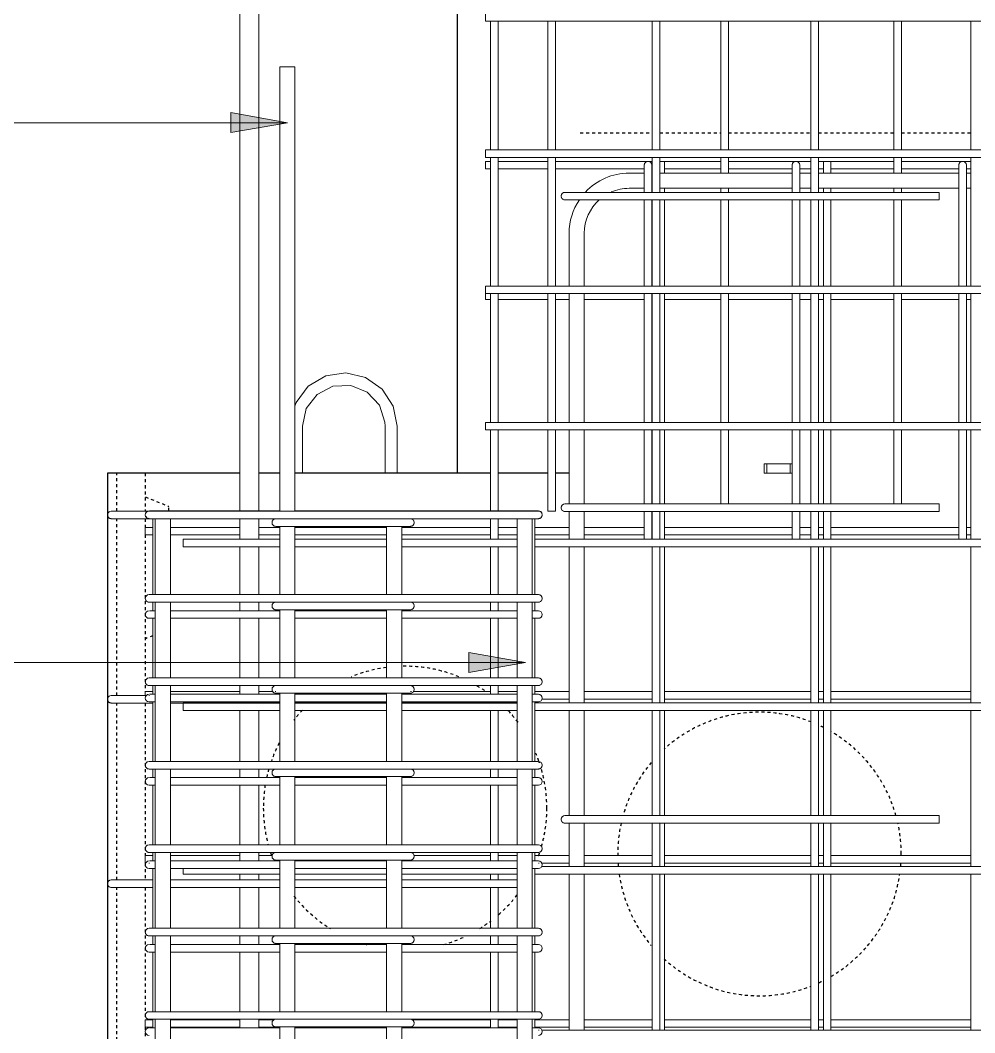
# Model space of a CAD drawing. Header units: millimetres. Extents: x -1228 to 17985, y -2296 to 18684.
# Drawn here: x 996 to 2006, y 2448 to 3519 of the extents above; entities that cross this region are included whole.
import ezdxf

# ---------------------------------------------------------------- set-up
doc = ezdxf.new("R2010")
doc.units = ezdxf.units.MM
doc.linetypes.add('Dash', pattern=[6.36, 3.18, -3.18])
for name, color, linetype, lineweight in [('A-GENM', 13, 'Continuous', 18), ('A-WALL', 113, 'Continuous', 25), ('A-WALL-HDLN', 110, 'Dash', 25), ('S-RBAR', 171, 'Continuous', 18), ('S-RBAR-IDEN', 171, 'Continuous', 9)]:
    doc.layers.add(name, color=color, linetype=linetype, lineweight=lineweight)

# ---------------------------------------------------------------- blocks, each defined once
blk = doc.blocks.new('RR spread anchor face based - RR-SA-2_5-150-1726819-Elevation Front Copy 1')
at = {"layer": 'A-GENM'}
for p, q in [((1783.8, 3050), (1786.3, 3050)), ((1783.8, 3040), (1783.8, 3050)), ((1786.3, 3050), (1811.3, 3050)), ((1786.3, 3050), (1786.3, 3040)), ((1811.3, 3050), (1813.2, 3050)), ((1811.3, 3050), (1811.3, 3040)), ((1786.3, 3040), (1783.8, 3040)), ((1811.3, 3040), (1786.3, 3040)), ((1813.2, 3040), (1811.3, 3040))]:
    blk.add_line(p, q, dxfattribs=at)
blk = doc.blocks.new('12_7Ø_ Lifting Insert_COLUMN - 12_9Ø Lifting insert-1653057-Elevation Front Copy 1')
at = {"layer": 'A-GENM'}
for p, q in [((1295.2, 3040), (1295.2, 3090)), ((1382.5, 3090), (1382.5, 3040)), ((1395.2, 3040), (1395.2, 3090))]:
    blk.add_line(p, q, dxfattribs=at)
at = {"layer": 'A-GENM', "flags": 128}
for points in [[(1395.2, 3090), (1391.1, 3111.1), (1379.4, 3129.1), (1361.9, 3141.4), (1341, 3146.3), (1319.8, 3143), (1301.3, 3132.1), (1288.3, 3115), (1287.2, 3111.1)], [(1295.2, 3090), (1299.2, 3108.4), (1310.7, 3123.4), (1327.4, 3132.1), (1346.2, 3133), (1363.6, 3125.9), (1376.5, 3112.1), (1382.3, 3094.2), (1382.5, 3090)]]:
    blk.add_lwpolyline(points, dxfattribs=at)

msp = doc.modelspace()

# ---------------------------------------------------------------- hatches: boundary and pattern name
at = {"layer": 'S-RBAR-IDEN'}
for points in [[(1279.2, 3410.9), (1219.2, 3421.5), (1219.2, 3400.4)], [(1531.1, 2840), (1471.1, 2850.5), (1471.1, 2829.4)]]:
    msp.add_hatch(color=256, dxfattribs=at).paths.add_polyline_path(points)

# ---------------------------------------------------------------- linework, layer by layer
at = {"layer": 'A-WALL'}
for p, q in [((1458.8, 3560), (1458.8, 3040)), ((1228.8, 3040), (1088.8, 3040)), ((1088.8, 3040), (1088.8, -1395)), ((1271.2, 3040), (1248.8, 3040)), ((1494.1, 3040), (1287.2, 3040)), ((1554.8, 3040), (1502.1, 3040)), ((1577.3, 3040), (1562.8, 3040))]:
    msp.add_line(p, q, dxfattribs=at)
at = {"layer": 'A-WALL-HDLN'}
for p, q in [((1588.8, 3400), (1665.1, 3400)), ((1673.1, 3400), (1737.8, 3400)), ((1745.8, 3400), (1833, 3400)), ((1841, 3400), (1920.8, 3400)), ((1928.8, 3400), (2002.4, 3400)), ((1098.8, 3000), (1098.8, 3040)), ((1128.8, 3040), (1128.8, 3000)), ((1128.9, 3015), (1153.8, 3005)), ((1153.8, 3000.3), (1153.8, 3005)), ((1098.8, 2805), (1098.8, 2992)), ((1128.8, 2992), (1128.8, 2982.8)), ((1128.8, 2974.8), (1128.8, 2809.2)), ((1136.8, 2868.2), (1128.9, 2865)), ((1098.8, 2609.9), (1098.8, 2797)), ((1128.8, 2797), (1128.8, 2635.6)), ((1128.8, 2627.6), (1128.8, 2609.9)), ((1098.8, 2414.9), (1098.8, 2601.9)), ((1128.8, 2601.9), (1128.8, 2462)), ((1128.8, 2454), (1128.8, 2414.9))]:
    msp.add_line(p, q, dxfattribs=at)
for centre, start, end in [((1403.7, 2685.9), 97.5495, 112.2648), ((1403.7, 2685.9), 67.7352, 91.3676), ((1403.7, 2685.9), 55.8825, 59.8285), ((1403.7, 2685.9), 136.3236, 141.6219), ((1403.7, 2685.9), 37.2053, 43.6764), ((1778.7, 2637.3), 68.6053, 132.3325), ((1778.7, 2637.3), 63.0769, 65.2883), ((1778.7, 2637.3), 15.7219, 59.7204), ((1403.7, 2685.9), 152.6884, 160.6222), ((1403.7, 2685.9), 19.3778, 22.8362), ((1403.7, 2685.9), 18.578, 18.8322), ((1778.7, 2637.3), 139.7694, 164.2781), ((1403.7, 2685.9), 163.9392, 167.5421), ((1403.7, 2685.9), 0, 16.4748), ((1403.7, 2685.9), 170.6331, 180), ((1403.7, 2685.9), 180, 195), ((1403.7, 2685.9), 344.2017, 0), ((1778.7, 2637.3), 167.4183, 180), ((1778.7, 2637.3), 0, 12.5817), ((1403.7, 2685.9), 198.336, 199.5062), ((1403.7, 2685.9), 340.2692, 342.0875), ((1778.7, 2637.3), 180, 180.6606), ((1778.7, 2637.3), 359.3394, 0), ((1778.7, 2637.3), 183.7516, 185.117), ((1778.7, 2637.3), 354.883, 356.2484), ((1778.7, 2637.3), 188.208, 220.2306), ((1778.7, 2637.3), 300.2796, 351.792), ((1403.7, 2685.9), 218.3781, 238.2475), ((1403.7, 2685.9), 311.2687, 322.7947), ((1403.7, 2685.9), 301.7525, 307.406), ((1403.7, 2685.9), 285.6596, 294.7799), ((1403.7, 2685.9), 253.2945, 254.3404), ((1778.7, 2637.3), 227.6675, 291.3947), ((1778.7, 2637.3), 294.7117, 296.9231)]:
    msp.add_arc(centre, 150, start, end, dxfattribs=at)
at = {"layer": 'S-RBAR'}
for p, q in [((1228.8, 3000.3), (1228.8, 4720)), ((1248.8, 3000.3), (1248.8, 4720)), ((1488.8, 3518.3), (1488.8, 3526.3)), ((1488.8, 3518.3), (2518.8, 3518.3)), ((1494.1, 3382.2), (1494.1, 3518.3)), ((1502.1, 3382.2), (1502.1, 3518.3)), ((1554.8, 3518.3), (1554.8, 3382.2)), ((1562.8, 3518.3), (1562.8, 3382.2)), ((1665.1, 3382.2), (1665.1, 3518.3)), ((1673.1, 3382.2), (1673.1, 3518.3)), ((1737.8, 3518.3), (1737.8, 3382.2)), ((1745.8, 3518.3), (1745.8, 3382.2)), ((1833, 3382.2), (1833, 3518.3)), ((1841, 3382.2), (1841, 3518.3)), ((1920.8, 3518.3), (1920.8, 3382.2)), ((1928.8, 3518.3), (1928.8, 3382.2)), ((2002.4, 3382.2), (2002.4, 3518.3)), ((1287.2, 3470), (1271.2, 3470)), ((1271.2, 3000), (1271.2, 3470)), ((1287.2, 3000), (1287.2, 3470)), ((1488.8, 3382.2), (2518.8, 3382.2)), ((1488.8, 3374.2), (1488.8, 3382.2)), ((1488.8, 3374.2), (2518.8, 3374.2)), ((1494.1, 3238.1), (1494.1, 3374.2)), ((1502.1, 3238.1), (1502.1, 3374.2)), ((1554.8, 3374.2), (1554.8, 3238.1)), ((1562.8, 3374.2), (1562.8, 3238.1)), ((1665.1, 3337.2), (1665.1, 3374.2)), ((1673.1, 3337.2), (1673.1, 3374.2)), ((1737.8, 3374.2), (1737.8, 3357.5)), ((1745.8, 3374.2), (1745.8, 3357.5)), ((1833, 3337.2), (1833, 3374.2)), ((1841, 3337.2), (1841, 3374.2)), ((1920.8, 3374.2), (1920.8, 3357.5)), ((1928.8, 3374.2), (1928.8, 3357.5)), ((2002.4, 3238.1), (2002.4, 3374.2)), ((1488.8, 3370), (1494.1, 3370)), ((1488.8, 3362), (1488.8, 3370)), ((1502.1, 3370), (1554.8, 3370)), ((1562.8, 3370), (1665.1, 3370)), ((1656.8, 3337.5), (1656.8, 3366)), ((1664.8, 3337.5), (1664.8, 3366)), ((1678.2, 3370), (1673.1, 3370)), ((1678.2, 3357.5), (1678.2, 3370)), ((1678.2, 3370), (1737.8, 3370)), ((1745.8, 3370), (1833, 3370)), ((1813.2, 3337.5), (1813.2, 3366)), ((1821.2, 3337.5), (1821.2, 3366)), ((1841, 3370), (1846.3, 3370)), ((1854.3, 3370), (1846.3, 3370)), ((1846.3, 3357.5), (1846.3, 3370)), ((1854.3, 3357.5), (1854.3, 3370)), ((1854.3, 3370), (1920.8, 3370)), ((1928.8, 3370), (2002.4, 3370)), ((1989.6, 3330), (1989.6, 3366)), ((1997.6, 3330), (1997.6, 3366)), ((1488.8, 3362), (1494.1, 3362)), ((1502.1, 3362), (1554.8, 3362)), ((1562.8, 3362), (1656.8, 3362)), ((1640.8, 3357.5), (1656.8, 3357.5)), ((1673.1, 3357.5), (1813.2, 3357.5)), ((1678.2, 3362), (1737.8, 3362)), ((1745.8, 3362), (1813.2, 3362)), ((1821.2, 3362), (1833, 3362)), ((1821.2, 3357.5), (1833, 3357.5)), ((1841, 3362), (1846.3, 3362)), ((1841, 3357.5), (1989.6, 3357.5)), ((1854.3, 3362), (1920.8, 3362)), ((1928.8, 3362), (1989.6, 3362)), ((1997.6, 3362), (2002.4, 3362)), ((1997.6, 3357.5), (2002.4, 3357.5)), ((1608.8, 3337.2), (1572.8, 3337.2)), ((1608.8, 3337.2), (1968.8, 3337.2)), ((1640.8, 3341.5), (1656.8, 3341.5)), ((1673.1, 3341.5), (1813.2, 3341.5)), ((1678.2, 3337.2), (1678.2, 3341.5)), ((1737.8, 3341.5), (1737.8, 3337.2)), ((1745.8, 3341.5), (1745.8, 3337.2)), ((1821.2, 3341.5), (1833, 3341.5)), ((1841, 3341.5), (1989.6, 3341.5)), ((1846.3, 3337.2), (1846.3, 3341.5)), ((1854.3, 3337.2), (1854.3, 3341.5)), ((1920.8, 3341.5), (1920.8, 3337.2)), ((1928.8, 3341.5), (1928.8, 3337.2)), ((1968.8, 3329.2), (1968.8, 3337.2)), ((1997.6, 3341.5), (2002.4, 3341.5)), ((1608.8, 3329.2), (1572.8, 3329.2)), ((1608.8, 3329.2), (1968.8, 3329.2)), ((1656.8, 3329.2), (1656.8, 3238.1)), ((1664.8, 3329.2), (1664.8, 3238.1)), ((1665.1, 3238.1), (1665.1, 3329.2)), ((1673.1, 3238.1), (1673.1, 3329.2)), ((1678.2, 3238.1), (1678.2, 3329.2)), ((1737.8, 3329.2), (1737.8, 3238.1)), ((1745.8, 3329.2), (1745.8, 3238.1)), ((1813.2, 3329.2), (1813.2, 3238.1)), ((1821.2, 3329.2), (1821.2, 3238.1)), ((1833, 3238.1), (1833, 3329.2)), ((1841, 3238.1), (1841, 3329.2)), ((1846.3, 3238.1), (1846.3, 3329.2)), ((1854.3, 3238.1), (1854.3, 3329.2)), ((1920.8, 3329.2), (1920.8, 3238.1)), ((1928.8, 3329.2), (1928.8, 3238.1)), ((1989.6, 3330), (1989.6, 3238.1)), ((1997.6, 3330), (1997.6, 3238.1)), ((1577.3, 3238.1), (1577.3, 3294)), ((1593.3, 3238.1), (1593.3, 3294)), ((1488.8, 3238.1), (2518.8, 3238.1)), ((1488.8, 3230.1), (1488.8, 3238.1)), ((1488.8, 3224), (1488.8, 3230.1)), ((1488.8, 3230.1), (2518.8, 3230.1)), ((1488.8, 3224), (1494.1, 3224)), ((1494.1, 3093.9), (1494.1, 3230.1)), ((1502.1, 3093.9), (1502.1, 3230.1)), ((1502.1, 3224), (1554.8, 3224)), ((1554.8, 3230.1), (1554.8, 3093.9)), ((1562.8, 3230.1), (1562.8, 3093.9)), ((1562.8, 3224), (1577.3, 3224)), ((1577.3, 3093.9), (1577.3, 3230.1)), ((1593.3, 3093.9), (1593.3, 3230.1)), ((1593.3, 3224), (1656.8, 3224)), ((1656.8, 3230.1), (1656.8, 3093.9)), ((1664.8, 3230.1), (1664.8, 3093.9)), ((1665.1, 3093.9), (1665.1, 3230.1)), ((1673.1, 3093.9), (1673.1, 3230.1)), ((1678.2, 3093.9), (1678.2, 3230.1)), ((1678.2, 3224), (1737.8, 3224)), ((1737.8, 3230.1), (1737.8, 3093.9)), ((1745.8, 3230.1), (1745.8, 3093.9)), ((1745.8, 3224), (1813.2, 3224)), ((1813.2, 3230.1), (1813.2, 3093.9)), ((1821.2, 3230.1), (1821.2, 3093.9)), ((1821.2, 3224), (1833, 3224)), ((1833, 3093.9), (1833, 3230.1)), ((1841, 3093.9), (1841, 3230.1)), ((1841, 3224), (1846.3, 3224)), ((1846.3, 3093.9), (1846.3, 3230.1)), ((1854.3, 3093.9), (1854.3, 3230.1)), ((1854.3, 3224), (1920.8, 3224)), ((1920.8, 3230.1), (1920.8, 3093.9)), ((1928.8, 3230.1), (1928.8, 3093.9)), ((1928.8, 3224), (1989.6, 3224)), ((1989.6, 3230.1), (1989.6, 3093.9)), ((1997.6, 3230.1), (1997.6, 3093.9)), ((1997.6, 3224), (2002.4, 3224)), ((2002.4, 3093.9), (2002.4, 3230.1)), ((1488.8, 3093.9), (2518.8, 3093.9)), ((1488.8, 3085.9), (1488.8, 3093.9)), ((1488.8, 3085.9), (2518.8, 3085.9)), ((1494.1, 3000.3), (1494.1, 3085.9)), ((1502.1, 3000.3), (1502.1, 3085.9)), ((1554.8, 3085.9), (1554.8, 3000)), ((1562.8, 3085.9), (1562.8, 3000)), ((1577.3, 3007.6), (1577.3, 3085.9)), ((1593.3, 3007.6), (1593.3, 3085.9)), ((1656.8, 3085.9), (1656.8, 3007.6)), ((1664.8, 3085.9), (1664.8, 3007.6)), ((1665.1, 3007.6), (1665.1, 3085.9)), ((1673.1, 3007.6), (1673.1, 3085.9)), ((1678.2, 3007.6), (1678.2, 3085.9)), ((1737.8, 3085.9), (1737.8, 3007.6)), ((1745.8, 3085.9), (1745.8, 3007.6)), ((1813.2, 3085.9), (1813.2, 3007.6)), ((1821.2, 3085.9), (1821.2, 3007.6)), ((1833, 3007.6), (1833, 3085.9)), ((1841, 3007.6), (1841, 3085.9)), ((1846.3, 3007.6), (1846.3, 3085.9)), ((1854.3, 3007.6), (1854.3, 3085.9)), ((1920.8, 3085.9), (1920.8, 3007.6)), ((1928.8, 3085.9), (1928.8, 3007.6)), ((1989.6, 3085.9), (1989.6, 2970.3)), ((1997.6, 3085.9), (1997.6, 2970.3)), ((2002.4, 2970.3), (2002.4, 3085.9)), ((1112.8, 3000), (1092.8, 3000)), ((1112.8, 3000), (1131.3, 3000)), ((1131.8, 3000), (1132.4, 3000)), ((1152.8, 3000), (1132.8, 3000)), ((1133.5, 3000.3), (1138.7, 3000.3)), ((1138.7, 3000.3), (1152.8, 3000.3)), ((1271.2, 3000.3), (1152.8, 3000.3)), ((1152.8, 3000), (1524.8, 3000)), ((1524.8, 3000.3), (1287.2, 3000.3)), ((1524.8, 3000.3), (1538.9, 3000.3)), ((1544.8, 3000), (1524.8, 3000)), ((1544.8, 3000), (1524.8, 3000)), ((1538.9, 3000.3), (1544.8, 3000.3)), ((1554.8, 3000), (1562.8, 3000)), ((1608.8, 3007.6), (1572.8, 3007.6)), ((1608.8, 2999.6), (1572.8, 2999.6)), ((1577.3, 2970.3), (1577.3, 2999.6)), ((1593.3, 2970.3), (1593.3, 2999.6)), ((1608.8, 3007.6), (1968.8, 3007.6)), ((1608.8, 2999.6), (1968.8, 2999.6)), ((1656.8, 2999.6), (1656.8, 2970.3)), ((1664.8, 2999.6), (1664.8, 2970.3)), ((1665.1, 2970.3), (1665.1, 2999.6)), ((1673.1, 2970.3), (1673.1, 2999.6)), ((1678.2, 2970.3), (1678.2, 2999.6)), ((1813.2, 2999.6), (1813.2, 2970.3)), ((1821.2, 2999.6), (1821.2, 2970.3)), ((1833, 2970.3), (1833, 2999.6)), ((1841, 2970.3), (1841, 2999.6)), ((1846.3, 2970.3), (1846.3, 2999.6)), ((1854.3, 2970.3), (1854.3, 2999.6)), ((1968.8, 2999.6), (1968.8, 3007.6)), ((1112.8, 2992), (1092.8, 2992)), ((1112.8, 2992), (1132.4, 2992)), ((1152.8, 2992), (1132.8, 2992)), ((1136.8, 2911.7), (1136.8, 2992)), ((1139.4, 2911.7), (1139.4, 2992)), ((1152.8, 2992), (1524.8, 2992)), ((1155.4, 2911.7), (1155.4, 2992)), ((1228.8, 2970.3), (1228.8, 2992)), ((1248.8, 2970.3), (1248.8, 2992)), ((1286.9, 2991.9), (1266.9, 2991.9)), ((1286.9, 2991.9), (1266.9, 2991.9)), ((1286.9, 2991.9), (1389.4, 2991.9)), ((1409.4, 2991.9), (1389.4, 2991.9)), ((1494.1, 2970.3), (1494.1, 2992)), ((1502.1, 2970.3), (1502.1, 2992)), ((1522.2, 2911.7), (1522.2, 2992)), ((1538.9, 2992), (1524.8, 2992)), ((1538.2, 2911.7), (1538.2, 2992)), ((1544.8, 2992), (1538.9, 2992)), ((1544.8, 2992), (1538.9, 2992)), ((1540.8, 2911.7), (1540.8, 2992)), ((1128.8, 2982.8), (1136.8, 2982.8)), ((1128.8, 2974.8), (1128.8, 2982.8)), ((1155.4, 2982.8), (1228.8, 2982.8)), ((1248.8, 2982.8), (1271.2, 2982.8)), ((1272.8, 2983.9), (1266.9, 2983.9)), ((1272.8, 2983.9), (1266.9, 2983.9)), ((1271.2, 2963.5), (1271.2, 2983.9)), ((1286.9, 2983.9), (1272.8, 2983.9)), ((1286.9, 2983.9), (1389.4, 2983.9)), ((1287.2, 2963.5), (1287.2, 2983.9)), ((1287.2, 2982.8), (1384.2, 2982.8)), ((1384.2, 2911.7), (1384.2, 2983.9)), ((1409.4, 2983.9), (1389.4, 2983.9)), ((1400.2, 2911.7), (1400.2, 2983.9)), ((1400.2, 2982.8), (1494.1, 2982.8)), ((1502.1, 2982.8), (1522.2, 2982.8)), ((1540.8, 2982.8), (1577.3, 2982.8)), ((1593.3, 2982.8), (1656.8, 2982.8)), ((1678.2, 2982.8), (1813.2, 2982.8)), ((1821.2, 2982.8), (1833, 2982.8)), ((1841, 2982.8), (1846.3, 2982.8)), ((1854.3, 2982.8), (1989.6, 2982.8)), ((1997.6, 2982.8), (2002.4, 2982.8)), ((1128.8, 2974.8), (1136.8, 2974.8)), ((1155.4, 2974.8), (1228.8, 2974.8)), ((1168.8, 2970.3), (1271.2, 2970.3)), ((1168.8, 2962.3), (1168.8, 2970.3)), ((1248.8, 2974.8), (1271.2, 2974.8)), ((1287.2, 2974.8), (1384.2, 2974.8)), ((1287.2, 2970.3), (1384.2, 2970.3)), ((1400.2, 2974.8), (1494.1, 2974.8)), ((1400.2, 2970.3), (1522.2, 2970.3)), ((1502.1, 2974.8), (1522.2, 2974.8)), ((1540.8, 2974.8), (1577.3, 2974.8)), ((1540.8, 2970.3), (2518.8, 2970.3)), ((1593.3, 2974.8), (1656.8, 2974.8)), ((1678.2, 2974.8), (1813.2, 2974.8)), ((1821.2, 2974.8), (1833, 2974.8)), ((1841, 2974.8), (1846.3, 2974.8)), ((1854.3, 2974.8), (1989.6, 2974.8)), ((1997.6, 2974.8), (2002.4, 2974.8)), ((1168.8, 2962.3), (1271.2, 2962.3)), ((1228.8, 2911.7), (1228.8, 2962.3)), ((1248.8, 2911.7), (1248.8, 2962.3)), ((1271.2, 2956.6), (1271.2, 2963.5)), ((1271.2, 2911.7), (1271.2, 2956.6)), ((1287.2, 2956.6), (1287.2, 2963.5)), ((1287.2, 2962.3), (1384.2, 2962.3)), ((1287.2, 2911.7), (1287.2, 2956.6)), ((1400.2, 2962.3), (1522.2, 2962.3)), ((1494.1, 2911.7), (1494.1, 2962.3)), ((1502.1, 2911.7), (1502.1, 2962.3)), ((1540.8, 2962.3), (2518.8, 2962.3)), ((1577.3, 2797.2), (1577.3, 2962.3)), ((1593.3, 2797.2), (1593.3, 2962.3)), ((1665.1, 2797.2), (1665.1, 2962.3)), ((1673.1, 2797.2), (1673.1, 2962.3)), ((1678.2, 2797.2), (1678.2, 2962.3)), ((1833, 2797.2), (1833, 2962.3)), ((1841, 2797.2), (1841, 2962.3)), ((1846.3, 2797.2), (1846.3, 2962.3)), ((1854.3, 2797.2), (1854.3, 2962.3)), ((2002.4, 2797.2), (2002.4, 2962.3)), ((1152.8, 2911.7), (1132.8, 2911.7)), ((1152.8, 2903.7), (1132.8, 2903.7)), ((1136.8, 2894.6), (1136.8, 2903.7)), ((1139.4, 2823.5), (1139.4, 2903.7)), ((1152.8, 2911.7), (1524.8, 2911.7)), ((1152.8, 2903.7), (1524.8, 2903.7)), ((1155.4, 2823.5), (1155.4, 2903.7)), ((1228.8, 2894.6), (1228.8, 2903.7)), ((1248.8, 2894.6), (1248.8, 2903.7)), ((1286.9, 2903.7), (1266.9, 2903.7)), ((1286.9, 2903.7), (1266.9, 2903.7)), ((1286.9, 2903.7), (1389.4, 2903.7)), ((1409.4, 2903.7), (1389.4, 2903.7)), ((1494.1, 2894.6), (1494.1, 2903.7)), ((1502.1, 2894.6), (1502.1, 2903.7)), ((1522.2, 2823.5), (1522.2, 2903.7)), ((1544.8, 2911.7), (1524.8, 2911.7)), ((1544.8, 2911.7), (1524.8, 2911.7)), ((1538.9, 2903.7), (1524.8, 2903.7)), ((1538.2, 2823.5), (1538.2, 2903.7)), ((1544.8, 2903.7), (1538.9, 2903.7)), ((1544.8, 2903.7), (1538.9, 2903.7)), ((1540.8, 2894.6), (1540.8, 2903.7)), ((1133.5, 2894.6), (1138.7, 2894.6)), ((1138.7, 2894.6), (1139.3, 2894.6)), ((1271.2, 2894.6), (1155.4, 2894.6)), ((1272.8, 2895.7), (1266.9, 2895.7)), ((1272.8, 2895.7), (1266.9, 2895.7)), ((1271.2, 2823.5), (1271.2, 2895.7)), ((1286.9, 2895.7), (1272.8, 2895.7)), ((1286.9, 2895.7), (1389.4, 2895.7)), ((1287.2, 2823.5), (1287.2, 2895.7)), ((1384.2, 2894.6), (1287.2, 2894.6)), ((1384.2, 2823.5), (1384.2, 2895.7)), ((1409.4, 2895.7), (1389.4, 2895.7)), ((1400.2, 2823.5), (1400.2, 2895.7)), ((1522.2, 2894.6), (1400.2, 2894.6)), ((1538.3, 2894.6), (1538.9, 2894.6)), ((1538.9, 2894.6), (1544.8, 2894.6)), ((1132.8, 2886.6), (1138.9, 2886.6)), ((1136.8, 2823.5), (1136.8, 2886.6)), ((1271.2, 2886.6), (1155.4, 2886.6)), ((1228.8, 2823.5), (1228.8, 2886.6)), ((1248.8, 2823.5), (1248.8, 2886.6)), ((1384.2, 2886.6), (1287.2, 2886.6)), ((1522.2, 2886.6), (1400.2, 2886.6)), ((1494.1, 2823.5), (1494.1, 2886.6)), ((1502.1, 2823.5), (1502.1, 2886.6)), ((1538.3, 2886.6), (1544.8, 2886.6)), ((1540.8, 2823.5), (1540.8, 2886.6)), ((1152.8, 2823.5), (1132.8, 2823.5)), ((1152.8, 2823.5), (1524.8, 2823.5)), ((1544.8, 2823.5), (1524.8, 2823.5)), ((1544.8, 2823.5), (1524.8, 2823.5)), ((1128.8, 2809.2), (1136.8, 2809.2)), ((1128.8, 2805), (1128.8, 2809.2)), ((1152.8, 2815.5), (1132.8, 2815.5)), ((1133.5, 2806.3), (1138.7, 2806.3)), ((1136.8, 2806.3), (1136.8, 2815.5)), ((1138.7, 2806.3), (1139.3, 2806.3)), ((1139.4, 2735.2), (1139.4, 2815.5)), ((1152.8, 2815.5), (1524.8, 2815.5)), ((1155.4, 2735.2), (1155.4, 2815.5)), ((1155.4, 2809.2), (1228.8, 2809.2)), ((1271.2, 2806.3), (1155.4, 2806.3)), ((1228.8, 2806.3), (1228.8, 2815.5)), ((1248.8, 2806.3), (1248.8, 2815.5)), ((1248.8, 2809.2), (1264, 2809.2)), ((1266.1, 2809.2), (1266.9, 2809.2)), ((1286.9, 2815.4), (1266.9, 2815.4)), ((1286.9, 2815.4), (1266.9, 2815.4)), ((1272.8, 2807.4), (1266.9, 2807.4)), ((1272.8, 2807.4), (1266.9, 2807.4)), ((1271.2, 2770.6), (1271.2, 2807.4)), ((1286.9, 2807.4), (1272.8, 2807.4)), ((1286.9, 2815.4), (1389.4, 2815.4)), ((1286.9, 2807.4), (1389.4, 2807.4)), ((1287.2, 2770.6), (1287.2, 2807.4)), ((1384.2, 2806.3), (1287.2, 2806.3)), ((1384.2, 2735.2), (1384.2, 2807.4)), ((1409.4, 2815.4), (1389.4, 2815.4)), ((1409.4, 2807.4), (1389.4, 2807.4)), ((1400.2, 2735.2), (1400.2, 2807.4)), ((1522.2, 2806.3), (1400.2, 2806.3)), ((1409.4, 2809.2), (1410.3, 2809.2)), ((1412.4, 2809.2), (1494.1, 2809.2)), ((1494.1, 2806.3), (1494.1, 2815.5)), ((1502.1, 2806.3), (1502.1, 2815.5)), ((1502.1, 2809.2), (1522.2, 2809.2)), ((1522.2, 2735.2), (1522.2, 2815.5)), ((1538.9, 2815.5), (1524.8, 2815.5)), ((1538.2, 2735.2), (1538.2, 2815.5)), ((1538.3, 2806.3), (1538.9, 2806.3)), ((1544.8, 2815.5), (1538.9, 2815.5)), ((1544.8, 2815.5), (1538.9, 2815.5)), ((1538.9, 2806.3), (1544.8, 2806.3)), ((1540.8, 2806.3), (1540.8, 2815.5)), ((1540.8, 2809.2), (1577.3, 2809.2)), ((1593.3, 2809.2), (1665.1, 2809.2)), ((1678.2, 2809.2), (1833, 2809.2)), ((1841, 2809.2), (1846.3, 2809.2)), ((1854.3, 2809.2), (2002.4, 2809.2)), ((1112.8, 2805), (1092.8, 2805)), ((1112.8, 2797), (1092.8, 2797)), ((1112.8, 2805), (1130.1, 2805)), ((1112.8, 2797), (1136.8, 2797)), ((1132.4, 2805), (1133.4, 2805)), ((1132.8, 2798.3), (1138.9, 2798.3)), ((1136.8, 2735.2), (1136.8, 2798.3)), ((1271.2, 2798.3), (1155.4, 2798.3)), ((1155.4, 2797), (1271.2, 2797)), ((1168.8, 2797.2), (1271.2, 2797.2)), ((1168.8, 2789.2), (1168.8, 2797.2)), ((1384.2, 2798.3), (1287.2, 2798.3)), ((1287.2, 2797.2), (1384.2, 2797.2)), ((1287.2, 2797), (1384.2, 2797)), ((1522.2, 2798.3), (1400.2, 2798.3)), ((1400.2, 2797.2), (1522.2, 2797.2)), ((1400.2, 2797), (1522.2, 2797)), ((1538.3, 2798.3), (1544.8, 2798.3)), ((1540.8, 2735.2), (1540.8, 2798.3)), ((1540.8, 2797.2), (2518.8, 2797.2)), ((1548.6, 2801.2), (1577.3, 2801.2)), ((1593.3, 2801.2), (1665.1, 2801.2)), ((1678.2, 2801.2), (1833, 2801.2)), ((1841, 2801.2), (1846.3, 2801.2)), ((1854.3, 2801.2), (2002.4, 2801.2)), ((1168.8, 2789.2), (1271.2, 2789.2)), ((1228.8, 2735.2), (1228.8, 2789.2)), ((1248.8, 2735.2), (1248.8, 2789.2)), ((1287.2, 2789.2), (1384.2, 2789.2)), ((1400.2, 2789.2), (1522.2, 2789.2)), ((1494.1, 2735.2), (1494.1, 2789.2)), ((1502.1, 2735.2), (1502.1, 2789.2)), ((1540.8, 2789.2), (2518.8, 2789.2)), ((1577.3, 2677.9), (1577.3, 2789.2)), ((1593.3, 2677.9), (1593.3, 2789.2)), ((1665.1, 2677.9), (1665.1, 2789.2)), ((1673.1, 2677.9), (1673.1, 2789.2)), ((1678.2, 2677.9), (1678.2, 2789.2)), ((1833, 2677.9), (1833, 2789.2)), ((1841, 2677.9), (1841, 2789.2)), ((1846.3, 2677.9), (1846.3, 2789.2)), ((1854.3, 2677.9), (1854.3, 2789.2)), ((2002.4, 2624.1), (2002.4, 2789.2)), ((1271.2, 2770.6), (1271.2, 2763.7)), ((1271.2, 2735.2), (1271.2, 2763.7)), ((1287.2, 2770.6), (1287.2, 2763.7)), ((1287.2, 2735.2), (1287.2, 2763.7)), ((1152.8, 2735.2), (1132.8, 2735.2)), ((1152.8, 2735.2), (1524.8, 2735.2)), ((1544.8, 2735.2), (1524.8, 2735.2)), ((1544.8, 2735.2), (1524.8, 2735.2)), ((1152.8, 2727.2), (1132.8, 2727.2)), ((1136.8, 2718.1), (1136.8, 2727.2)), ((1139.4, 2647), (1139.4, 2727.2)), ((1152.8, 2727.2), (1524.8, 2727.2)), ((1155.4, 2647), (1155.4, 2727.2)), ((1228.8, 2718.1), (1228.8, 2727.2)), ((1248.8, 2718.1), (1248.8, 2727.2)), ((1286.9, 2727.2), (1266.9, 2727.2)), ((1286.9, 2727.2), (1266.9, 2727.2)), ((1286.9, 2727.2), (1389.4, 2727.2)), ((1409.4, 2727.2), (1389.4, 2727.2)), ((1494.1, 2718.1), (1494.1, 2727.2)), ((1502.1, 2718.1), (1502.1, 2727.2)), ((1522.2, 2647), (1522.2, 2727.2)), ((1538.9, 2727.2), (1524.8, 2727.2)), ((1538.2, 2647), (1538.2, 2727.2)), ((1544.8, 2727.2), (1538.9, 2727.2)), ((1544.8, 2727.2), (1538.9, 2727.2)), ((1540.8, 2718.1), (1540.8, 2727.2)), ((1132.8, 2710.1), (1138.9, 2710.1)), ((1133.5, 2718.1), (1138.7, 2718.1)), ((1136.8, 2647), (1136.8, 2710.1)), ((1138.7, 2718.1), (1139.3, 2718.1)), ((1271.2, 2718.1), (1155.4, 2718.1)), ((1271.2, 2710.1), (1155.4, 2710.1)), ((1228.8, 2647), (1228.8, 2710.1)), ((1248.8, 2647), (1248.8, 2710.1)), ((1272.8, 2719.2), (1266.9, 2719.2)), ((1272.8, 2719.2), (1266.9, 2719.2)), ((1271.2, 2647), (1271.2, 2719.2)), ((1286.9, 2719.2), (1272.8, 2719.2)), ((1286.9, 2719.2), (1389.4, 2719.2)), ((1287.2, 2647), (1287.2, 2719.2)), ((1384.2, 2718.1), (1287.2, 2718.1)), ((1384.2, 2710.1), (1287.2, 2710.1)), ((1384.2, 2647), (1384.2, 2719.2)), ((1409.4, 2719.2), (1389.4, 2719.2)), ((1400.2, 2647), (1400.2, 2719.2)), ((1522.2, 2718.1), (1400.2, 2718.1)), ((1522.2, 2710.1), (1400.2, 2710.1)), ((1494.1, 2647), (1494.1, 2710.1)), ((1502.1, 2647), (1502.1, 2710.1)), ((1538.3, 2718.1), (1538.9, 2718.1)), ((1538.3, 2710.1), (1544.8, 2710.1)), ((1538.9, 2718.1), (1544.8, 2718.1)), ((1540.8, 2647), (1540.8, 2710.1)), ((1608.8, 2677.9), (1572.8, 2677.9)), ((1608.8, 2677.9), (1968.8, 2677.9)), ((1968.8, 2669.9), (1968.8, 2677.9)), ((1608.8, 2669.9), (1572.8, 2669.9)), ((1577.3, 2624.1), (1577.3, 2669.9)), ((1593.3, 2624.1), (1593.3, 2669.9)), ((1608.8, 2669.9), (1968.8, 2669.9)), ((1665.1, 2624.1), (1665.1, 2669.9)), ((1673.1, 2624.1), (1673.1, 2669.9)), ((1678.2, 2624.1), (1678.2, 2669.9)), ((1833, 2624.1), (1833, 2669.9)), ((1841, 2624.1), (1841, 2669.9)), ((1846.3, 2624.1), (1846.3, 2669.9)), ((1854.3, 2624.1), (1854.3, 2669.9)), ((1152.8, 2647), (1132.8, 2647)), ((1152.8, 2647), (1524.8, 2647)), ((1544.8, 2647), (1524.8, 2647)), ((1544.8, 2647), (1524.8, 2647)), ((1128.8, 2635.6), (1136.8, 2635.6)), ((1128.8, 2627.6), (1128.8, 2635.6)), ((1152.8, 2639), (1132.8, 2639)), ((1136.8, 2629.9), (1136.8, 2639)), ((1139.4, 2558.7), (1139.4, 2639)), ((1152.8, 2639), (1524.8, 2639)), ((1155.4, 2558.7), (1155.4, 2639)), ((1155.4, 2635.6), (1228.8, 2635.6)), ((1228.8, 2629.9), (1228.8, 2639)), ((1248.8, 2629.9), (1248.8, 2639)), ((1248.8, 2635.6), (1263, 2635.6)), ((1286.9, 2638.9), (1266.9, 2638.9)), ((1286.9, 2638.9), (1266.9, 2638.9)), ((1286.9, 2638.9), (1389.4, 2638.9)), ((1409.4, 2638.9), (1389.4, 2638.9)), ((1413.4, 2635.6), (1494.1, 2635.6)), ((1494.1, 2629.9), (1494.1, 2639)), ((1502.1, 2629.9), (1502.1, 2639)), ((1502.1, 2635.6), (1522.2, 2635.6)), ((1522.2, 2558.7), (1522.2, 2639)), ((1538.9, 2639), (1524.8, 2639)), ((1538.2, 2558.7), (1538.2, 2639)), ((1544.8, 2639), (1538.9, 2639)), ((1544.8, 2639), (1538.9, 2639)), ((1540.8, 2629.9), (1540.8, 2639)), ((1540.8, 2635.6), (1577.3, 2635.6)), ((1593.3, 2635.6), (1665.1, 2635.6)), ((1678.2, 2635.6), (1833, 2635.6)), ((1841, 2635.6), (1846.3, 2635.6)), ((1854.3, 2635.6), (2002.4, 2635.6)), ((1128.8, 2627.6), (1129.5, 2627.6)), ((1132.4, 2627.6), (1133.3, 2627.6)), ((1133.5, 2629.9), (1138.7, 2629.9)), ((1138.7, 2629.9), (1139.3, 2629.9)), ((1271.2, 2629.9), (1155.4, 2629.9)), ((1272.8, 2630.9), (1266.9, 2630.9)), ((1272.8, 2630.9), (1266.9, 2630.9)), ((1271.2, 2558.7), (1271.2, 2630.9)), ((1286.9, 2630.9), (1272.8, 2630.9)), ((1286.9, 2630.9), (1389.4, 2630.9)), ((1287.2, 2558.7), (1287.2, 2630.9)), ((1384.2, 2629.9), (1287.2, 2629.9)), ((1384.2, 2558.7), (1384.2, 2630.9)), ((1409.4, 2630.9), (1389.4, 2630.9)), ((1400.2, 2558.7), (1400.2, 2630.9)), ((1522.2, 2629.9), (1400.2, 2629.9)), ((1538.3, 2629.9), (1538.9, 2629.9)), ((1538.9, 2629.9), (1544.8, 2629.9)), ((1544.8, 2627.6), (1545.6, 2627.6)), ((1548.1, 2627.6), (1577.3, 2627.6)), ((1548.1, 2624.1), (2518.8, 2624.1)), ((1593.3, 2627.6), (1665.1, 2627.6)), ((1678.2, 2627.6), (1833, 2627.6)), ((1841, 2627.6), (1846.3, 2627.6)), ((1854.3, 2627.6), (2002.4, 2627.6)), ((1132.8, 2621.9), (1138.9, 2621.9)), ((1136.8, 2558.7), (1136.8, 2621.9)), ((1271.2, 2621.9), (1155.4, 2621.9)), ((1168.8, 2616.1), (1168.8, 2621.9)), ((1168.8, 2616.1), (1271.2, 2616.1)), ((1228.8, 2609.9), (1228.8, 2616.1)), ((1248.8, 2609.9), (1248.8, 2616.1)), ((1384.2, 2621.9), (1287.2, 2621.9)), ((1287.2, 2616.1), (1384.2, 2616.1)), ((1522.2, 2621.9), (1400.2, 2621.9)), ((1400.2, 2616.1), (1522.2, 2616.1)), ((1494.1, 2609.9), (1494.1, 2616.1)), ((1502.1, 2609.9), (1502.1, 2616.1)), ((1538.3, 2621.9), (1544.8, 2621.9)), ((1540.8, 2558.7), (1540.8, 2621.9)), ((1540.8, 2616.1), (2518.8, 2616.1)), ((1577.3, 2451), (1577.3, 2616.1)), ((1593.3, 2451), (1593.3, 2616.1)), ((1665.1, 2451), (1665.1, 2616.1)), ((1673.1, 2451), (1673.1, 2616.1)), ((1678.2, 2451), (1678.2, 2616.1)), ((1833, 2451), (1833, 2616.1)), ((1841, 2451), (1841, 2616.1)), ((1846.3, 2451), (1846.3, 2616.1)), ((1854.3, 2451), (1854.3, 2616.1)), ((2002.4, 2451), (2002.4, 2616.1)), ((1112.8, 2609.9), (1092.8, 2609.9)), ((1112.8, 2609.9), (1136.8, 2609.9)), ((1155.4, 2609.9), (1271.2, 2609.9)), ((1287.2, 2609.9), (1384.2, 2609.9)), ((1400.2, 2609.9), (1522.2, 2609.9)), ((1112.8, 2601.9), (1092.8, 2601.9)), ((1112.8, 2601.9), (1136.8, 2601.9)), ((1155.4, 2601.9), (1271.2, 2601.9)), ((1228.8, 2558.7), (1228.8, 2601.9)), ((1248.8, 2558.7), (1248.8, 2601.9)), ((1287.2, 2601.9), (1384.2, 2601.9)), ((1400.2, 2601.9), (1522.2, 2601.9)), ((1494.1, 2558.7), (1494.1, 2601.9)), ((1502.1, 2558.7), (1502.1, 2601.9)), ((1152.8, 2558.7), (1132.8, 2558.7)), ((1152.8, 2550.7), (1132.8, 2550.7)), ((1136.8, 2541.6), (1136.8, 2550.7)), ((1139.4, 2470.5), (1139.4, 2550.7)), ((1152.8, 2558.7), (1524.8, 2558.7)), ((1152.8, 2550.7), (1524.8, 2550.7)), ((1155.4, 2470.5), (1155.4, 2550.7)), ((1228.8, 2541.6), (1228.8, 2550.7)), ((1248.8, 2541.6), (1248.8, 2550.7)), ((1286.9, 2550.7), (1266.9, 2550.7)), ((1286.9, 2550.7), (1266.9, 2550.7)), ((1286.9, 2550.7), (1389.4, 2550.7)), ((1409.4, 2550.7), (1389.4, 2550.7)), ((1494.1, 2541.6), (1494.1, 2550.7)), ((1502.1, 2541.6), (1502.1, 2550.7)), ((1522.2, 2470.5), (1522.2, 2550.7)), ((1544.8, 2558.7), (1524.8, 2558.7)), ((1544.8, 2558.7), (1524.8, 2558.7)), ((1538.9, 2550.7), (1524.8, 2550.7)), ((1538.2, 2470.5), (1538.2, 2550.7)), ((1544.8, 2550.7), (1538.9, 2550.7)), ((1544.8, 2550.7), (1538.9, 2550.7)), ((1540.8, 2541.6), (1540.8, 2550.7)), ((1133.5, 2541.6), (1138.7, 2541.6)), ((1138.7, 2541.6), (1139.3, 2541.6)), ((1271.2, 2541.6), (1155.4, 2541.6)), ((1272.8, 2542.7), (1266.9, 2542.7)), ((1272.8, 2542.7), (1266.9, 2542.7)), ((1271.2, 2470.5), (1271.2, 2542.7)), ((1286.9, 2542.7), (1272.8, 2542.7)), ((1286.9, 2542.7), (1389.4, 2542.7)), ((1287.2, 2470.5), (1287.2, 2542.7)), ((1384.2, 2541.6), (1287.2, 2541.6)), ((1384.2, 2470.5), (1384.2, 2542.7)), ((1409.4, 2542.7), (1389.4, 2542.7)), ((1400.2, 2470.5), (1400.2, 2542.7)), ((1522.2, 2541.6), (1400.2, 2541.6)), ((1538.3, 2541.6), (1538.9, 2541.6)), ((1538.9, 2541.6), (1544.8, 2541.6)), ((1132.8, 2533.6), (1138.9, 2533.6)), ((1136.8, 2470.5), (1136.8, 2533.6)), ((1271.2, 2533.6), (1155.4, 2533.6)), ((1228.8, 2470.5), (1228.8, 2533.6)), ((1248.8, 2470.5), (1248.8, 2533.6)), ((1384.2, 2533.6), (1287.2, 2533.6)), ((1522.2, 2533.6), (1400.2, 2533.6)), ((1494.1, 2470.5), (1494.1, 2533.6)), ((1502.1, 2470.5), (1502.1, 2533.6)), ((1538.3, 2533.6), (1544.8, 2533.6)), ((1540.8, 2470.5), (1540.8, 2533.6)), ((1152.8, 2470.5), (1132.8, 2470.5)), ((1152.8, 2470.5), (1524.8, 2470.5)), ((1544.8, 2470.5), (1524.8, 2470.5)), ((1544.8, 2470.5), (1524.8, 2470.5)), ((1128.8, 2462), (1136.8, 2462)), ((1128.8, 2454), (1128.8, 2462)), ((1128.8, 2454), (1136.8, 2454)), ((1152.8, 2462.5), (1132.8, 2462.5)), ((1133.5, 2453.4), (1138.7, 2453.4)), ((1136.8, 2453.4), (1136.8, 2462.5)), ((1138.7, 2453.4), (1139.3, 2453.4)), ((1139.4, 2382.2), (1139.4, 2462.5)), ((1152.8, 2462.5), (1524.8, 2462.5)), ((1155.4, 2382.2), (1155.4, 2462.5)), ((1155.4, 2462), (1228.8, 2462)), ((1155.4, 2454), (1228.8, 2454)), ((1271.2, 2453.4), (1155.4, 2453.4)), ((1228.8, 2453.4), (1228.8, 2462.5)), ((1248.8, 2453.4), (1248.8, 2462.5)), ((1248.8, 2462), (1265.3, 2462)), ((1248.8, 2454), (1271.2, 2454)), ((1286.9, 2462.4), (1266.9, 2462.4)), ((1286.9, 2462.4), (1266.9, 2462.4)), ((1272.8, 2454.4), (1266.9, 2454.4)), ((1272.8, 2454.4), (1266.9, 2454.4)), ((1271.2, 2382.2), (1271.2, 2454.4)), ((1286.9, 2454.4), (1272.8, 2454.4)), ((1286.9, 2462.4), (1389.4, 2462.4)), ((1286.9, 2454.4), (1389.4, 2454.4)), ((1287.2, 2382.2), (1287.2, 2454.4)), ((1287.2, 2454), (1384.2, 2454)), ((1384.2, 2453.4), (1287.2, 2453.4)), ((1384.2, 2382.2), (1384.2, 2454.4)), ((1409.4, 2462.4), (1389.4, 2462.4)), ((1409.4, 2454.4), (1389.4, 2454.4)), ((1400.2, 2382.2), (1400.2, 2454.4)), ((1400.2, 2454), (1494.1, 2454)), ((1522.2, 2453.4), (1400.2, 2453.4)), ((1411.1, 2462), (1494.1, 2462)), ((1494.1, 2453.4), (1494.1, 2462.5)), ((1502.1, 2453.4), (1502.1, 2462.5)), ((1502.1, 2462), (1522.2, 2462)), ((1502.1, 2454), (1522.2, 2454)), ((1522.2, 2382.2), (1522.2, 2462.5)), ((1538.9, 2462.5), (1524.8, 2462.5)), ((1538.2, 2382.2), (1538.2, 2462.5)), ((1538.3, 2453.4), (1538.9, 2453.4)), ((1544.8, 2462.5), (1538.9, 2462.5)), ((1544.8, 2462.5), (1538.9, 2462.5)), ((1538.9, 2453.4), (1544.8, 2453.4)), ((1540.8, 2453.4), (1540.8, 2462.5)), ((1540.8, 2462), (1577.3, 2462)), ((1540.8, 2454), (1577.3, 2454)), ((1593.3, 2462), (1665.1, 2462)), ((1593.3, 2454), (1665.1, 2454)), ((1678.2, 2462), (1833, 2462)), ((1678.2, 2454), (1833, 2454)), ((1841, 2462), (1846.3, 2462)), ((1841, 2454), (1846.3, 2454)), ((1854.3, 2462), (2002.4, 2462)), ((1854.3, 2454), (2002.4, 2454)), ((1544.8, 2451), (1545.5, 2451)), ((1548.2, 2451), (2518.8, 2451))]:
    msp.add_line(p, q, dxfattribs=at)
for centre, radius, start, end in [((1660.8, 3366), 4, 0, 180), ((1660.8, 3366), 4, 165, 180), ((1660.8, 3366), 4, 105, 150), ((1660.8, 3366), 4, 30, 75), ((1817.2, 3366), 4, 0, 180), ((1817.2, 3366), 4, 165, 180), ((1817.2, 3366), 4, 105, 150), ((1817.2, 3366), 4, 30, 75), ((1993.6, 3366), 4, 0, 180), ((1993.6, 3366), 4, 165, 180), ((1993.6, 3366), 4, 105, 150), ((1993.6, 3366), 4, 30, 75), ((1640.8, 3294), 63.5, 90, 136.9294), ((1572.8, 3333.2), 4, 90, 270), ((1572.8, 3333.2), 4, 120, 165), ((1572.8, 3333.2), 4, 195, 240), ((1640.8, 3294), 47.5, 90, 113.4458), ((1572.8, 3333.2), 4, 255, 270), ((1640.8, 3294), 63.5, 146.054, 180), ((1640.8, 3294), 47.5, 131.7768, 180), ((1092.8, 2996), 4, 90, 270), ((1092.8, 2996), 4, 124.9021, 165), ((1132.8, 2996), 4, 90, 270), ((1132.8, 2996.3), 4, 90, 165), ((1544.8, 2996.3), 4, 15, 90), ((1544.8, 2996), 4, 270, 90), ((1544.8, 2996), 4, 270, 90), ((1572.8, 3003.6), 4, 90, 270), ((1572.8, 3003.6), 4, 120, 165), ((1572.8, 3003.6), 4, 195, 240), ((1572.8, 3003.6), 4, 255, 270), ((1092.8, 2996), 4, 195, 235.0979), ((1092.8, 2996), 4, 255, 270), ((1132.8, 2996.3), 4, 210, 225), ((1132.8, 2996.3), 4, 255.6035, 270), ((1266.9, 2987.9), 4, 90, 270), ((1266.9, 2987.9), 4, 90, 270), ((1266.9, 2987.9), 4, 120, 165), ((1409.4, 2987.9), 4, 270, 90), ((1409.4, 2987.9), 4, 15, 60), ((1544.8, 2996.3), 4, 270, 284.3965), ((1544.8, 2996), 4, 270, 285), ((1544.8, 2996), 4, 300, 345), ((1544.8, 2996), 4, 30, 45), ((1544.8, 2996.3), 4, 315, 330), ((1266.9, 2987.9), 4, 195, 240), ((1266.9, 2987.9), 4, 255, 270), ((1409.4, 2987.9), 4, 270, 285), ((1409.4, 2987.9), 4, 300, 345), ((1132.8, 2907.7), 4, 90, 270), ((1132.8, 2907.7), 4, 120, 165), ((1132.8, 2907.7), 4, 195, 240), ((1132.8, 2907.7), 4, 255, 270), ((1266.9, 2899.7), 4, 90, 270), ((1266.9, 2899.7), 4, 90, 270), ((1266.9, 2899.7), 4, 120, 165), ((1409.4, 2899.7), 4, 270, 90), ((1409.4, 2899.7), 4, 15, 60), ((1544.8, 2907.7), 4, 270, 90), ((1544.8, 2907.7), 4, 270, 90), ((1544.8, 2907.7), 4, 270, 285), ((1544.8, 2907.7), 4, 15, 60), ((1544.8, 2907.7), 4, 300, 345), ((1132.8, 2890.6), 4, 90, 270), ((1266.9, 2899.7), 4, 195, 240), ((1266.9, 2899.7), 4, 255, 270), ((1409.4, 2899.7), 4, 270, 285), ((1409.4, 2899.7), 4, 300, 345), ((1544.8, 2890.6), 4, 270, 90), ((1132.8, 2819.5), 4, 90, 270), ((1132.8, 2819.5), 4, 120, 165), ((1132.8, 2819.5), 4, 195, 240), ((1544.8, 2819.5), 4, 270, 90), ((1544.8, 2819.5), 4, 270, 90), ((1544.8, 2819.5), 4, 15, 60), ((1544.8, 2819.5), 4, 300, 345), ((1132.8, 2802.3), 4, 90, 270), ((1132.8, 2819.5), 4, 255, 270), ((1266.9, 2811.4), 4, 90, 270), ((1266.9, 2811.4), 4, 90, 270), ((1266.9, 2811.4), 4, 120, 165), ((1266.9, 2811.4), 4, 195, 240), ((1266.9, 2811.4), 4, 255, 270), ((1409.4, 2811.4), 4, 270, 90), ((1409.4, 2811.4), 4, 270, 285), ((1409.4, 2811.4), 4, 15, 60), ((1409.4, 2811.4), 4, 300, 345), ((1544.8, 2819.5), 4, 270, 285), ((1544.8, 2802.3), 4, 270, 90), ((1092.8, 2801), 4, 90, 270), ((1092.8, 2801), 4, 124.9021, 165), ((1092.8, 2801), 4, 195, 235.0979), ((1092.8, 2801), 4, 255, 270), ((1132.8, 2731.2), 4, 90, 270), ((1132.8, 2731.2), 4, 120, 165), ((1544.8, 2731.2), 4, 270, 90), ((1544.8, 2731.2), 4, 270, 90), ((1544.8, 2731.2), 4, 15, 60), ((1132.8, 2731.2), 4, 195, 240), ((1132.8, 2731.2), 4, 255, 270), ((1266.9, 2723.2), 4, 90, 270), ((1266.9, 2723.2), 4, 90, 270), ((1266.9, 2723.2), 4, 120, 165), ((1266.9, 2723.2), 4, 195, 240), ((1409.4, 2723.2), 4, 270, 90), ((1409.4, 2723.2), 4, 15, 60), ((1409.4, 2723.2), 4, 300, 345), ((1544.8, 2731.2), 4, 270, 285), ((1544.8, 2731.2), 4, 300, 345), ((1132.8, 2714.1), 4, 90, 270), ((1266.9, 2723.2), 4, 255, 270), ((1409.4, 2723.2), 4, 270, 285), ((1544.8, 2714.1), 4, 270, 90), ((1572.8, 2673.9), 4, 90, 270), ((1572.8, 2673.9), 4, 120, 165), ((1572.8, 2673.9), 4, 195, 240), ((1572.8, 2673.9), 4, 255, 270), ((1132.8, 2643), 4, 90, 270), ((1132.8, 2643), 4, 120, 165), ((1544.8, 2643), 4, 270, 90), ((1544.8, 2643), 4, 270, 90), ((1544.8, 2643), 4, 15, 60), ((1132.8, 2643), 4, 195, 240), ((1132.8, 2643), 4, 255, 270), ((1266.9, 2634.9), 4, 90, 270), ((1266.9, 2634.9), 4, 90, 270), ((1266.9, 2634.9), 4, 120, 165), ((1409.4, 2634.9), 4, 270, 90), ((1409.4, 2634.9), 4, 15, 60), ((1544.8, 2643), 4, 270, 285), ((1544.8, 2643), 4, 300, 345), ((1132.8, 2625.9), 4, 90, 270), ((1266.9, 2634.9), 4, 195, 240), ((1266.9, 2634.9), 4, 255, 270), ((1409.4, 2634.9), 4, 270, 285), ((1409.4, 2634.9), 4, 300, 345), ((1544.8, 2625.9), 4, 270, 90), ((1092.8, 2605.9), 4, 90, 270), ((1092.8, 2605.9), 4, 195, 235.0979), ((1092.8, 2605.9), 4, 124.9021, 163.7231), ((1092.8, 2605.9), 4, 255, 270), ((1132.8, 2554.7), 4, 90, 270), ((1132.8, 2554.7), 4, 120, 165), ((1132.8, 2554.7), 4, 195, 240), ((1132.8, 2554.7), 4, 255, 270), ((1266.9, 2546.7), 4, 90, 270), ((1266.9, 2546.7), 4, 90, 270), ((1266.9, 2546.7), 4, 120, 165), ((1409.4, 2546.7), 4, 270, 90), ((1409.4, 2546.7), 4, 15, 60), ((1544.8, 2554.7), 4, 270, 90), ((1544.8, 2554.7), 4, 270, 90), ((1544.8, 2554.7), 4, 270, 285), ((1544.8, 2554.7), 4, 15, 60), ((1544.8, 2554.7), 4, 300, 345), ((1132.8, 2537.6), 4, 90, 270), ((1266.9, 2546.7), 4, 195, 240), ((1266.9, 2546.7), 4, 255, 270), ((1409.4, 2546.7), 4, 270, 285), ((1409.4, 2546.7), 4, 300, 345), ((1544.8, 2537.6), 4, 270, 90), ((1132.8, 2466.5), 4, 90, 270), ((1132.8, 2466.5), 4, 120, 165), ((1132.8, 2466.5), 4, 195, 240), ((1544.8, 2466.5), 4, 270, 90), ((1544.8, 2466.5), 4, 270, 90), ((1544.8, 2466.5), 4, 15, 60), ((1544.8, 2466.5), 4, 300, 345), ((1132.8, 2449.4), 4, 90, 270), ((1132.8, 2466.5), 4, 255, 270), ((1266.9, 2458.4), 4, 90, 270), ((1266.9, 2458.4), 4, 90, 270), ((1266.9, 2458.4), 4, 120, 165), ((1266.9, 2458.4), 4, 195, 240), ((1266.9, 2458.4), 4, 255, 270), ((1409.4, 2458.4), 4, 270, 90), ((1409.4, 2458.4), 4, 270, 285), ((1409.4, 2458.4), 4, 15, 60), ((1409.4, 2458.4), 4, 300, 345), ((1544.8, 2466.5), 4, 270, 285), ((1544.8, 2449.4), 4, 270, 90)]:
    msp.add_arc(centre, radius, start, end, dxfattribs=at)
at = {"layer": 'S-RBAR-IDEN'}
for p, q in [((1279.2, 3410.9), (1219.2, 3421.5)), ((1219.2, 3421.5), (1219.2, 3400.4)), ((1279.2, 3410.9), (814.1, 3410.9)), ((1219.2, 3400.4), (1279.2, 3410.9)), ((1531.1, 2840), (1471.1, 2850.5)), ((1471.1, 2850.5), (1471.1, 2829.4)), ((1531.1, 2840), (820.4, 2840)), ((1471.1, 2829.4), (1531.1, 2840))]:
    msp.add_line(p, q, dxfattribs=at)

# ---------------------------------------------------------------- block references
at = {"layer": 'A-GENM'}
for name in ['12_7Ø_ Lifting Insert_COLUMN - 12_9Ø Lifting insert-1653057-Elevation Front Copy 1', 'RR spread anchor face based - RR-SA-2_5-150-1726819-Elevation Front Copy 1']:
    msp.add_blockref(name, (0, 0), dxfattribs=at)

doc.saveas('drawing.dxf')
